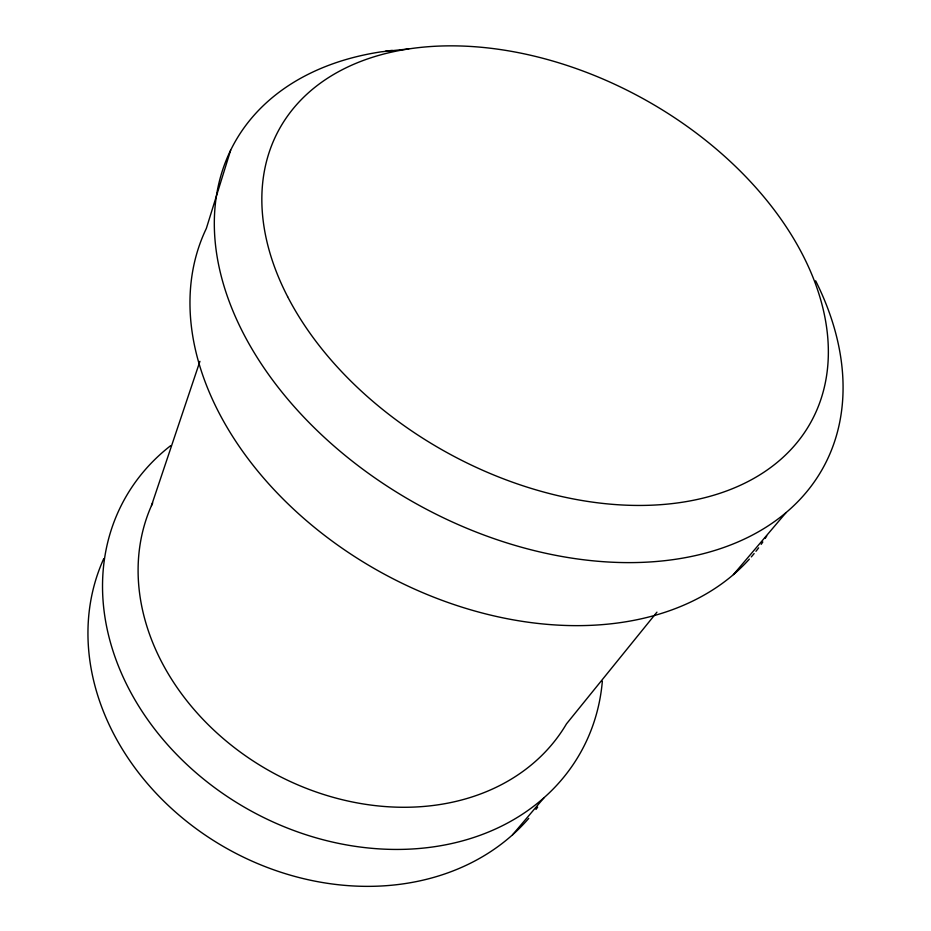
<?xml version="1.0" encoding="UTF-8"?>
<svg xmlns="http://www.w3.org/2000/svg" width="931" height="931" viewBox="0 0 931 931"><rect width="100%" height="100%" fill="white"/><g stroke="black" fill="none" stroke-linecap="round" stroke-linejoin="round"><path stroke-width="1.4" d="M230.632 150.263L206.345 228.444A319.845 226.024 28.8 0 0 364.417 562.72A319.845 226.024 28.8 0 0 749.35 559.112M151.485 505.58L199.921 361.321M656.937 612.156L566.467 723.887A234.728 188.749 28.8 0 1 275.192 774.01A234.728 188.749 28.8 0 1 152.684 502.938M512.527 834.839L544.146 797.599M733.43 574.602L786.078 512.574M408.709 48.936L381.256 51.822A336.172 227.886 28.8 0 0 247.797 341.654A336.172 227.886 28.8 0 0 663.547 560.811A336.172 227.886 28.8 0 0 815.626 280.79M385.353 51.24A336.172 227.886 28.8 0 1 392.277 50.379M766.725 535.988A319.845 226.024 28.8 0 1 765.201 538.397M762.826 541.982A319.845 226.024 28.8 0 1 761.186 544.344M758.625 547.847A319.845 226.024 28.8 0 1 755.96 551.292M754.122 553.561A319.845 226.024 28.8 0 1 751.294 556.913M602.345 681.248A260.831 211.558 28.8 0 1 251.766 811.355A260.831 211.558 28.8 0 1 170.617 445.705M537.653 807.154A250.928 207.939 28.8 0 1 535.953 809.435M528.738 818.372A250.928 207.939 28.8 0 1 217.389 842.939A250.928 207.939 28.8 0 1 103.76 558.647M287.598 296.617A303.506 202.306 28.8 0 0 776.058 463.347A303.506 202.306 28.8 0 0 571.646 66.985A303.506 202.306 28.8 0 0 287.598 296.617"/></g></svg>
